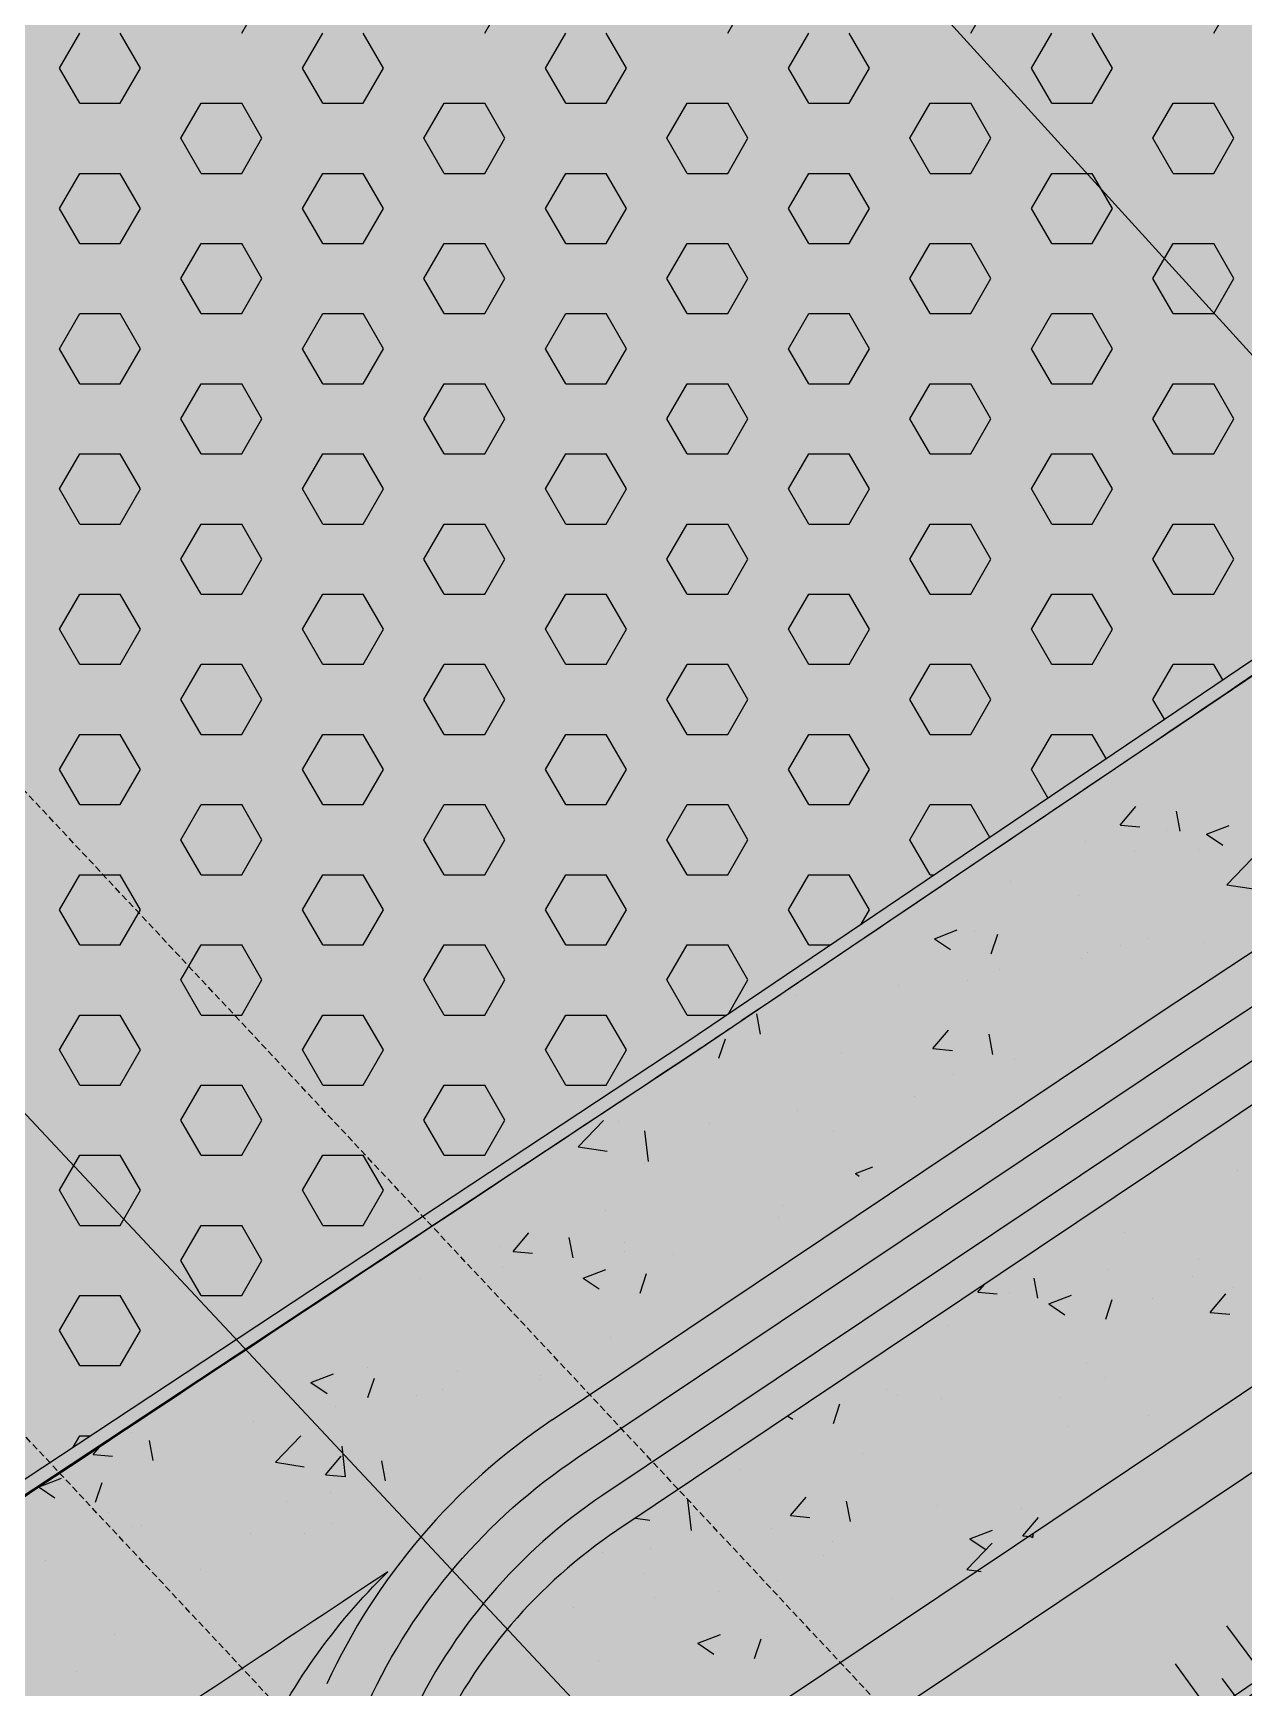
# Model space of a CAD drawing. Header units: millimetres. Extents: x 709 to 3952, y 378 to 2394.
# Drawn here: x 1102.2 to 1195.6, y 581.9 to 709.6 of the extents above; entities that cross this region are included whole.
import ezdxf

# ---------------------------------------------------------------- set-up
doc = ezdxf.new("R2010")
doc.units = ezdxf.units.MM
doc.linetypes.add('DASHED', pattern=[0.75, 0.5, -0.25])
doc.layers.add('BAS', color=252, linetype='Continuous')
doc.layers.add('TR', color=9, linetype='Continuous')

# ---------------------------------------------------------------- blocks, each defined once
blk = doc.blocks.new('*X136')
at = {"color": 0}
for p, q in [((409718.75, 4017757.07), (409720.31, 4017759.77)), ((409737.5, 4017757.07), (409739.06, 4017759.77)), ((409756.25, 4017757.07), (409757.81, 4017759.77)), ((409775, 4017757.07), (409776.56, 4017759.77)), ((409793.75, 4017757.07), (409795.31, 4017759.77)), ((409704.69, 4017754.36), (409706.25, 4017757.07)), ((409710.94, 4017754.36), (409709.38, 4017757.07)), ((409723.44, 4017754.36), (409725, 4017757.07)), ((409729.69, 4017754.36), (409728.13, 4017757.07)), ((409742.19, 4017754.36), (409743.75, 4017757.07)), ((409748.44, 4017754.36), (409746.88, 4017757.07)), ((409760.94, 4017754.36), (409762.5, 4017757.07)), ((409767.19, 4017754.36), (409765.63, 4017757.07)), ((409779.69, 4017754.36), (409781.25, 4017757.07)), ((409785.94, 4017754.36), (409784.38, 4017757.07)), ((409706.25, 4017751.66), (409704.69, 4017754.36)), ((409709.37, 4017751.66), (409710.94, 4017754.36)), ((409725, 4017751.66), (409723.44, 4017754.36)), ((409728.12, 4017751.66), (409729.69, 4017754.36)), ((409743.75, 4017751.66), (409742.19, 4017754.36)), ((409746.87, 4017751.66), (409748.44, 4017754.36)), ((409762.5, 4017751.66), (409760.94, 4017754.36)), ((409765.62, 4017751.66), (409767.19, 4017754.36)), ((409781.25, 4017751.66), (409779.69, 4017754.36)), ((409784.37, 4017751.66), (409785.94, 4017754.36)), ((409706.25, 4017751.66), (409709.38, 4017751.66)), ((409714.06, 4017748.95), (409715.62, 4017751.66)), ((409715.62, 4017751.66), (409718.75, 4017751.66)), ((409720.31, 4017748.95), (409718.75, 4017751.66)), ((409725, 4017751.66), (409728.12, 4017751.66)), ((409732.81, 4017748.95), (409734.37, 4017751.66)), ((409734.38, 4017751.66), (409737.5, 4017751.66)), ((409739.06, 4017748.95), (409737.5, 4017751.66)), ((409743.75, 4017751.66), (409746.88, 4017751.66)), ((409751.56, 4017748.95), (409753.12, 4017751.66)), ((409753.12, 4017751.66), (409756.25, 4017751.66)), ((409757.81, 4017748.95), (409756.25, 4017751.66)), ((409762.5, 4017751.66), (409765.62, 4017751.66)), ((409770.31, 4017748.95), (409771.87, 4017751.66)), ((409771.88, 4017751.66), (409775, 4017751.66)), ((409776.56, 4017748.95), (409775, 4017751.66)), ((409781.25, 4017751.66), (409784.38, 4017751.66)), ((409789.06, 4017748.95), (409790.62, 4017751.66)), ((409790.62, 4017751.66), (409793.75, 4017751.66)), ((409795.31, 4017748.95), (409793.75, 4017751.66)), ((409715.63, 4017746.24), (409714.06, 4017748.95)), ((409718.75, 4017746.24), (409720.31, 4017748.95)), ((409734.38, 4017746.24), (409732.81, 4017748.95)), ((409737.5, 4017746.24), (409739.06, 4017748.95)), ((409753.13, 4017746.24), (409751.56, 4017748.95)), ((409756.25, 4017746.24), (409757.81, 4017748.95)), ((409771.88, 4017746.24), (409770.31, 4017748.95)), ((409775, 4017746.24), (409776.56, 4017748.95)), ((409790.63, 4017746.24), (409789.06, 4017748.95)), ((409793.75, 4017746.24), (409795.31, 4017748.95)), ((409704.69, 4017743.54), (409706.25, 4017746.24)), ((409706.25, 4017746.24), (409709.38, 4017746.24)), ((409710.94, 4017743.54), (409709.38, 4017746.24)), ((409715.62, 4017746.24), (409718.75, 4017746.24)), ((409723.44, 4017743.54), (409725, 4017746.24)), ((409725, 4017746.24), (409728.12, 4017746.24)), ((409729.69, 4017743.54), (409728.13, 4017746.24)), ((409734.38, 4017746.24), (409737.5, 4017746.24)), ((409742.19, 4017743.54), (409743.75, 4017746.24)), ((409743.75, 4017746.24), (409746.88, 4017746.24)), ((409748.44, 4017743.54), (409746.88, 4017746.24)), ((409753.12, 4017746.24), (409756.25, 4017746.24)), ((409760.94, 4017743.54), (409762.5, 4017746.24)), ((409762.5, 4017746.24), (409765.62, 4017746.24)), ((409767.19, 4017743.54), (409765.63, 4017746.24)), ((409771.88, 4017746.24), (409775, 4017746.24)), ((409779.69, 4017743.54), (409781.25, 4017746.24)), ((409781.25, 4017746.24), (409784.38, 4017746.24)), ((409785.94, 4017743.54), (409784.38, 4017746.24)), ((409790.62, 4017746.24), (409793.75, 4017746.24)), ((409706.25, 4017740.83), (409704.69, 4017743.54)), ((409709.37, 4017740.83), (409710.94, 4017743.54)), ((409725, 4017740.83), (409723.44, 4017743.54)), ((409728.12, 4017740.83), (409729.69, 4017743.54)), ((409743.75, 4017740.83), (409742.19, 4017743.54)), ((409746.87, 4017740.83), (409748.44, 4017743.54)), ((409762.5, 4017740.83), (409760.94, 4017743.54)), ((409765.62, 4017740.83), (409767.19, 4017743.54)), ((409781.25, 4017740.83), (409779.69, 4017743.54)), ((409784.37, 4017740.83), (409785.94, 4017743.54)), ((409706.25, 4017740.83), (409709.38, 4017740.83)), ((409714.06, 4017738.12), (409715.62, 4017740.83)), ((409715.62, 4017740.83), (409718.75, 4017740.83)), ((409720.31, 4017738.12), (409718.75, 4017740.83)), ((409725, 4017740.83), (409728.12, 4017740.83)), ((409732.81, 4017738.12), (409734.37, 4017740.83)), ((409734.38, 4017740.83), (409737.5, 4017740.83)), ((409739.06, 4017738.12), (409737.5, 4017740.83)), ((409743.75, 4017740.83), (409746.88, 4017740.83)), ((409751.56, 4017738.12), (409753.12, 4017740.83)), ((409753.12, 4017740.83), (409756.25, 4017740.83)), ((409757.81, 4017738.12), (409756.25, 4017740.83)), ((409762.5, 4017740.83), (409765.62, 4017740.83)), ((409770.31, 4017738.12), (409771.87, 4017740.83)), ((409771.88, 4017740.83), (409775, 4017740.83)), ((409776.56, 4017738.12), (409775, 4017740.83)), ((409781.25, 4017740.83), (409784.38, 4017740.83)), ((409789.06, 4017738.12), (409790.62, 4017740.83)), ((409790.62, 4017740.83), (409793.75, 4017740.83)), ((409795.31, 4017738.12), (409793.75, 4017740.83)), ((409715.63, 4017735.42), (409714.06, 4017738.12)), ((409718.75, 4017735.42), (409720.31, 4017738.12)), ((409734.38, 4017735.42), (409732.81, 4017738.12)), ((409737.5, 4017735.42), (409739.06, 4017738.12)), ((409753.13, 4017735.42), (409751.56, 4017738.12)), ((409756.25, 4017735.42), (409757.81, 4017738.12)), ((409771.88, 4017735.42), (409770.31, 4017738.12)), ((409775, 4017735.42), (409776.56, 4017738.12)), ((409790.63, 4017735.42), (409789.06, 4017738.12)), ((409793.75, 4017735.42), (409795.31, 4017738.12)), ((409704.69, 4017732.71), (409706.25, 4017735.42)), ((409706.25, 4017735.42), (409709.38, 4017735.42)), ((409710.94, 4017732.71), (409709.38, 4017735.42)), ((409715.62, 4017735.42), (409718.75, 4017735.42)), ((409723.44, 4017732.71), (409725, 4017735.42)), ((409725, 4017735.42), (409728.12, 4017735.42)), ((409729.69, 4017732.71), (409728.13, 4017735.42)), ((409734.38, 4017735.42), (409737.5, 4017735.42)), ((409742.19, 4017732.71), (409743.75, 4017735.42)), ((409743.75, 4017735.42), (409746.88, 4017735.42)), ((409748.44, 4017732.71), (409746.88, 4017735.42)), ((409753.12, 4017735.42), (409756.25, 4017735.42)), ((409760.94, 4017732.71), (409762.5, 4017735.42)), ((409762.5, 4017735.42), (409765.62, 4017735.42)), ((409767.19, 4017732.71), (409765.63, 4017735.42)), ((409771.88, 4017735.42), (409775, 4017735.42)), ((409779.69, 4017732.71), (409781.25, 4017735.42)), ((409781.25, 4017735.42), (409784.38, 4017735.42)), ((409785.94, 4017732.71), (409784.38, 4017735.42)), ((409790.62, 4017735.42), (409793.75, 4017735.42)), ((409706.25, 4017730.01), (409704.69, 4017732.71)), ((409709.37, 4017730.01), (409710.94, 4017732.71)), ((409725, 4017730.01), (409723.44, 4017732.71)), ((409728.12, 4017730.01), (409729.69, 4017732.71)), ((409743.75, 4017730.01), (409742.19, 4017732.71)), ((409746.87, 4017730.01), (409748.44, 4017732.71)), ((409762.5, 4017730.01), (409760.94, 4017732.71)), ((409765.62, 4017730.01), (409767.19, 4017732.71)), ((409781.25, 4017730.01), (409779.69, 4017732.71)), ((409784.37, 4017730.01), (409785.94, 4017732.71)), ((409706.25, 4017730.01), (409709.38, 4017730.01)), ((409714.06, 4017727.3), (409715.62, 4017730.01)), ((409715.62, 4017730.01), (409718.75, 4017730.01)), ((409720.31, 4017727.3), (409718.75, 4017730.01)), ((409725, 4017730.01), (409728.12, 4017730.01)), ((409732.81, 4017727.3), (409734.37, 4017730.01)), ((409734.38, 4017730.01), (409737.5, 4017730.01)), ((409739.06, 4017727.3), (409737.5, 4017730.01)), ((409743.75, 4017730.01), (409746.88, 4017730.01)), ((409751.56, 4017727.3), (409753.12, 4017730.01)), ((409753.12, 4017730.01), (409756.25, 4017730.01)), ((409757.81, 4017727.3), (409756.25, 4017730.01)), ((409762.5, 4017730.01), (409765.62, 4017730.01)), ((409770.31, 4017727.3), (409771.87, 4017730.01)), ((409771.88, 4017730.01), (409775, 4017730.01)), ((409776.56, 4017727.3), (409775, 4017730.01)), ((409781.25, 4017730.01), (409784.38, 4017730.01)), ((409789.06, 4017727.3), (409790.62, 4017730.01)), ((409790.62, 4017730.01), (409793.75, 4017730.01)), ((409795.31, 4017727.3), (409793.75, 4017730.01)), ((409715.63, 4017724.59), (409714.06, 4017727.3)), ((409718.75, 4017724.59), (409720.31, 4017727.3)), ((409734.38, 4017724.59), (409732.81, 4017727.3)), ((409737.5, 4017724.59), (409739.06, 4017727.3)), ((409753.13, 4017724.59), (409751.56, 4017727.3)), ((409756.25, 4017724.59), (409757.81, 4017727.3)), ((409771.88, 4017724.59), (409770.31, 4017727.3)), ((409775, 4017724.59), (409776.56, 4017727.3)), ((409790.63, 4017724.59), (409789.06, 4017727.3)), ((409793.75, 4017724.59), (409795.31, 4017727.3)), ((409704.69, 4017721.89), (409706.25, 4017724.59)), ((409706.25, 4017724.59), (409709.38, 4017724.59)), ((409710.94, 4017721.89), (409709.38, 4017724.59)), ((409715.62, 4017724.59), (409718.75, 4017724.59)), ((409723.44, 4017721.89), (409725, 4017724.59)), ((409725, 4017724.59), (409728.12, 4017724.59)), ((409729.69, 4017721.89), (409728.13, 4017724.59)), ((409734.38, 4017724.59), (409737.5, 4017724.59)), ((409742.19, 4017721.89), (409743.75, 4017724.59)), ((409743.75, 4017724.59), (409746.88, 4017724.59)), ((409748.44, 4017721.89), (409746.88, 4017724.59)), ((409753.12, 4017724.59), (409756.25, 4017724.59)), ((409760.94, 4017721.89), (409762.5, 4017724.59)), ((409762.5, 4017724.59), (409765.62, 4017724.59)), ((409767.19, 4017721.89), (409765.63, 4017724.59)), ((409771.88, 4017724.59), (409775, 4017724.59)), ((409779.69, 4017721.89), (409781.25, 4017724.59)), ((409781.25, 4017724.59), (409784.38, 4017724.59)), ((409785.94, 4017721.89), (409784.38, 4017724.59)), ((409790.62, 4017724.59), (409793.75, 4017724.59)), ((409706.25, 4017719.18), (409704.69, 4017721.89)), ((409709.37, 4017719.18), (409710.94, 4017721.89)), ((409725, 4017719.18), (409723.44, 4017721.89)), ((409728.12, 4017719.18), (409729.69, 4017721.89)), ((409743.75, 4017719.18), (409742.19, 4017721.89)), ((409746.87, 4017719.18), (409748.44, 4017721.89)), ((409762.5, 4017719.18), (409760.94, 4017721.89)), ((409765.62, 4017719.18), (409767.19, 4017721.89)), ((409781.25, 4017719.18), (409779.69, 4017721.89)), ((409784.37, 4017719.18), (409785.94, 4017721.89)), ((409706.25, 4017719.18), (409709.38, 4017719.18)), ((409714.06, 4017716.47), (409715.62, 4017719.18)), ((409715.62, 4017719.18), (409718.75, 4017719.18)), ((409720.31, 4017716.47), (409718.75, 4017719.18)), ((409725, 4017719.18), (409728.12, 4017719.18)), ((409732.81, 4017716.47), (409734.37, 4017719.18)), ((409734.38, 4017719.18), (409737.5, 4017719.18)), ((409739.06, 4017716.47), (409737.5, 4017719.18)), ((409743.75, 4017719.18), (409746.88, 4017719.18)), ((409751.56, 4017716.47), (409753.12, 4017719.18)), ((409753.12, 4017719.18), (409756.25, 4017719.18)), ((409757.81, 4017716.47), (409756.25, 4017719.18)), ((409762.5, 4017719.18), (409765.62, 4017719.18)), ((409770.31, 4017716.47), (409771.87, 4017719.18)), ((409771.88, 4017719.18), (409775, 4017719.18)), ((409776.56, 4017716.47), (409775, 4017719.18)), ((409781.25, 4017719.18), (409784.38, 4017719.18)), ((409789.06, 4017716.47), (409790.62, 4017719.18)), ((409790.62, 4017719.18), (409793.75, 4017719.18)), ((409795.31, 4017716.47), (409793.75, 4017719.18)), ((409715.63, 4017713.77), (409714.06, 4017716.47)), ((409718.75, 4017713.77), (409720.31, 4017716.47)), ((409734.38, 4017713.77), (409732.81, 4017716.47)), ((409737.5, 4017713.77), (409739.06, 4017716.47)), ((409753.13, 4017713.77), (409751.56, 4017716.47)), ((409756.25, 4017713.77), (409757.81, 4017716.47)), ((409771.88, 4017713.77), (409770.31, 4017716.47)), ((409775, 4017713.77), (409776.56, 4017716.47)), ((409790.63, 4017713.77), (409789.06, 4017716.47)), ((409793.75, 4017713.77), (409795.31, 4017716.47)), ((409704.69, 4017711.06), (409706.25, 4017713.77)), ((409706.25, 4017713.77), (409709.38, 4017713.77)), ((409710.94, 4017711.06), (409709.38, 4017713.77)), ((409715.62, 4017713.77), (409718.75, 4017713.77)), ((409723.44, 4017711.06), (409725, 4017713.77)), ((409725, 4017713.77), (409728.12, 4017713.77)), ((409729.69, 4017711.06), (409728.13, 4017713.77)), ((409734.38, 4017713.77), (409737.5, 4017713.77)), ((409742.19, 4017711.06), (409743.75, 4017713.77)), ((409743.75, 4017713.77), (409746.88, 4017713.77)), ((409748.44, 4017711.06), (409746.88, 4017713.77)), ((409753.12, 4017713.77), (409756.25, 4017713.77)), ((409760.94, 4017711.06), (409762.5, 4017713.77)), ((409762.5, 4017713.77), (409765.62, 4017713.77)), ((409767.19, 4017711.06), (409765.63, 4017713.77)), ((409771.88, 4017713.77), (409775, 4017713.77)), ((409779.69, 4017711.06), (409781.25, 4017713.77)), ((409781.25, 4017713.77), (409784.38, 4017713.77)), ((409785.94, 4017711.06), (409784.38, 4017713.77)), ((409790.62, 4017713.77), (409793.75, 4017713.77)), ((409706.25, 4017708.35), (409704.69, 4017711.06)), ((409709.37, 4017708.35), (409710.94, 4017711.06)), ((409725, 4017708.35), (409723.44, 4017711.06)), ((409728.12, 4017708.35), (409729.69, 4017711.06)), ((409743.75, 4017708.35), (409742.19, 4017711.06)), ((409746.87, 4017708.35), (409748.44, 4017711.06)), ((409762.5, 4017708.35), (409760.94, 4017711.06)), ((409765.62, 4017708.35), (409767.19, 4017711.06)), ((409781.25, 4017708.35), (409779.69, 4017711.06)), ((409784.37, 4017708.35), (409785.94, 4017711.06)), ((409706.25, 4017708.36), (409709.38, 4017708.36)), ((409714.06, 4017705.65), (409715.62, 4017708.35)), ((409715.62, 4017708.36), (409718.75, 4017708.36)), ((409720.31, 4017705.65), (409718.75, 4017708.35)), ((409725, 4017708.36), (409728.12, 4017708.36)), ((409732.81, 4017705.65), (409734.37, 4017708.35)), ((409734.38, 4017708.36), (409737.5, 4017708.36)), ((409739.06, 4017705.65), (409737.5, 4017708.35)), ((409743.75, 4017708.36), (409746.88, 4017708.36)), ((409751.56, 4017705.65), (409753.12, 4017708.35)), ((409753.12, 4017708.36), (409756.25, 4017708.36)), ((409757.81, 4017705.65), (409756.25, 4017708.35)), ((409762.5, 4017708.36), (409765.62, 4017708.36)), ((409770.31, 4017705.65), (409771.87, 4017708.35)), ((409771.88, 4017708.36), (409775, 4017708.36)), ((409776.56, 4017705.65), (409775, 4017708.35)), ((409781.25, 4017708.36), (409784.38, 4017708.36)), ((409789.06, 4017705.65), (409790.62, 4017708.35)), ((409790.62, 4017708.36), (409793.75, 4017708.36)), ((409794.44, 4017707.15), (409793.75, 4017708.35)), ((409715.63, 4017702.94), (409714.06, 4017705.65)), ((409718.75, 4017702.94), (409720.31, 4017705.65)), ((409734.38, 4017702.94), (409732.81, 4017705.65)), ((409737.5, 4017702.94), (409739.06, 4017705.65)), ((409753.13, 4017702.94), (409751.56, 4017705.65)), ((409756.25, 4017702.94), (409757.81, 4017705.65)), ((409771.88, 4017702.94), (409770.31, 4017705.65)), ((409775, 4017702.94), (409776.56, 4017705.65)), ((409789.95, 4017704.11), (409789.06, 4017705.65)), ((409704.69, 4017700.24), (409706.25, 4017702.94)), ((409706.25, 4017702.94), (409709.38, 4017702.94)), ((409710.94, 4017700.24), (409709.38, 4017702.94)), ((409715.62, 4017702.94), (409718.75, 4017702.94)), ((409723.44, 4017700.24), (409725, 4017702.94)), ((409725, 4017702.94), (409728.12, 4017702.94)), ((409729.69, 4017700.24), (409728.13, 4017702.94)), ((409734.38, 4017702.94), (409737.5, 4017702.94)), ((409742.19, 4017700.24), (409743.75, 4017702.94)), ((409743.75, 4017702.94), (409746.88, 4017702.94)), ((409748.44, 4017700.24), (409746.88, 4017702.94)), ((409753.12, 4017702.94), (409756.25, 4017702.94)), ((409760.94, 4017700.24), (409762.5, 4017702.94)), ((409762.5, 4017702.94), (409765.62, 4017702.94)), ((409767.19, 4017700.24), (409765.63, 4017702.94)), ((409771.88, 4017702.94), (409775, 4017702.94)), ((409779.69, 4017700.24), (409781.25, 4017702.94)), ((409781.25, 4017702.94), (409784.38, 4017702.94)), ((409785.45, 4017701.08), (409784.38, 4017702.94)), ((409706.25, 4017697.53), (409704.69, 4017700.24)), ((409709.37, 4017697.53), (409710.94, 4017700.24)), ((409725, 4017697.53), (409723.44, 4017700.24)), ((409728.12, 4017697.53), (409729.69, 4017700.24)), ((409743.75, 4017697.53), (409742.19, 4017700.24)), ((409746.87, 4017697.53), (409748.44, 4017700.24)), ((409762.5, 4017697.53), (409760.94, 4017700.24)), ((409765.62, 4017697.53), (409767.19, 4017700.24)), ((409780.96, 4017698.04), (409779.69, 4017700.24)), ((409706.25, 4017697.53), (409709.38, 4017697.53)), ((409714.06, 4017694.82), (409715.62, 4017697.53)), ((409715.62, 4017697.53), (409718.75, 4017697.53)), ((409720.31, 4017694.82), (409718.75, 4017697.53)), ((409725, 4017697.53), (409728.12, 4017697.53)), ((409732.81, 4017694.82), (409734.37, 4017697.53)), ((409734.38, 4017697.53), (409737.5, 4017697.53)), ((409739.06, 4017694.82), (409737.5, 4017697.53)), ((409743.75, 4017697.53), (409746.88, 4017697.53)), ((409751.56, 4017694.82), (409753.12, 4017697.53)), ((409753.12, 4017697.53), (409756.25, 4017697.53)), ((409757.81, 4017694.82), (409756.25, 4017697.53)), ((409762.5, 4017697.53), (409765.62, 4017697.53)), ((409770.31, 4017694.82), (409771.87, 4017697.53)), ((409771.88, 4017697.53), (409775, 4017697.53)), ((409776.46, 4017695), (409775, 4017697.53)), ((409715.63, 4017692.12), (409714.06, 4017694.82)), ((409718.75, 4017692.12), (409720.31, 4017694.82)), ((409734.38, 4017692.12), (409732.81, 4017694.82)), ((409737.5, 4017692.12), (409739.06, 4017694.82)), ((409753.13, 4017692.12), (409751.56, 4017694.82)), ((409756.25, 4017692.12), (409757.81, 4017694.82)), ((409771.88, 4017692.12), (409770.31, 4017694.82)), ((409704.69, 4017689.41), (409706.25, 4017692.12)), ((409706.25, 4017692.12), (409709.38, 4017692.12)), ((409710.94, 4017689.41), (409709.38, 4017692.12)), ((409715.62, 4017692.12), (409718.75, 4017692.12)), ((409723.44, 4017689.41), (409725, 4017692.12)), ((409725, 4017692.12), (409728.12, 4017692.12)), ((409729.69, 4017689.41), (409728.13, 4017692.12)), ((409734.38, 4017692.12), (409737.5, 4017692.12)), ((409742.19, 4017689.41), (409743.75, 4017692.12)), ((409743.75, 4017692.12), (409746.88, 4017692.12)), ((409748.44, 4017689.41), (409746.88, 4017692.12)), ((409753.12, 4017692.12), (409756.25, 4017692.12)), ((409760.94, 4017689.41), (409762.5, 4017692.12)), ((409762.5, 4017692.12), (409765.62, 4017692.12)), ((409767.19, 4017689.41), (409765.63, 4017692.12)), ((409771.88, 4017692.12), (409772.19, 4017692.12)), ((409706.25, 4017686.7), (409704.69, 4017689.41)), ((409709.37, 4017686.7), (409710.94, 4017689.41)), ((409725, 4017686.7), (409723.44, 4017689.41)), ((409728.12, 4017686.7), (409729.69, 4017689.41)), ((409743.75, 4017686.7), (409742.19, 4017689.41)), ((409746.87, 4017686.7), (409748.44, 4017689.41)), ((409762.5, 4017686.7), (409760.94, 4017689.41)), ((409766.55, 4017688.3), (409767.19, 4017689.41)), ((409706.25, 4017686.7), (409709.38, 4017686.7)), ((409714.06, 4017684), (409715.62, 4017686.7)), ((409715.62, 4017686.7), (409718.75, 4017686.7)), ((409720.31, 4017684), (409718.75, 4017686.7)), ((409725, 4017686.7), (409728.12, 4017686.7)), ((409732.81, 4017684), (409734.37, 4017686.7)), ((409734.38, 4017686.7), (409737.5, 4017686.7)), ((409739.06, 4017684), (409737.5, 4017686.7)), ((409743.75, 4017686.7), (409746.88, 4017686.7)), ((409751.56, 4017684), (409753.12, 4017686.7)), ((409753.12, 4017686.7), (409756.25, 4017686.7)), ((409757.81, 4017684), (409756.25, 4017686.7)), ((409762.5, 4017686.7), (409764.18, 4017686.7)), ((409715.63, 4017681.29), (409714.06, 4017684)), ((409718.75, 4017681.29), (409720.31, 4017684)), ((409734.38, 4017681.29), (409732.81, 4017684)), ((409737.5, 4017681.29), (409739.06, 4017684)), ((409753.13, 4017681.29), (409751.56, 4017684)), ((409756.3, 4017681.38), (409757.81, 4017684)), ((409704.69, 4017678.59), (409706.25, 4017681.29)), ((409706.25, 4017681.29), (409709.38, 4017681.29)), ((409710.94, 4017678.59), (409709.38, 4017681.29)), ((409715.62, 4017681.29), (409718.75, 4017681.29)), ((409723.44, 4017678.59), (409725, 4017681.29)), ((409725, 4017681.29), (409728.12, 4017681.29)), ((409729.69, 4017678.59), (409728.13, 4017681.29)), ((409734.38, 4017681.29), (409737.5, 4017681.29)), ((409742.19, 4017678.59), (409743.75, 4017681.29)), ((409743.75, 4017681.29), (409746.88, 4017681.29)), ((409748.44, 4017678.59), (409746.88, 4017681.29)), ((409753.12, 4017681.29), (409756.17, 4017681.29)), ((409706.25, 4017675.88), (409704.69, 4017678.59)), ((409709.37, 4017675.88), (409710.94, 4017678.59)), ((409725, 4017675.88), (409723.44, 4017678.59)), ((409728.12, 4017675.88), (409729.69, 4017678.59)), ((409743.75, 4017675.88), (409742.19, 4017678.59)), ((409746.87, 4017675.88), (409748.44, 4017678.59)), ((409706.25, 4017675.88), (409709.38, 4017675.88)), ((409714.06, 4017673.17), (409715.62, 4017675.88)), ((409715.62, 4017675.88), (409718.75, 4017675.88)), ((409720.31, 4017673.17), (409718.75, 4017675.88)), ((409725, 4017675.88), (409728.12, 4017675.88)), ((409732.81, 4017673.17), (409734.37, 4017675.88)), ((409734.38, 4017675.88), (409737.5, 4017675.88)), ((409739.06, 4017673.17), (409737.5, 4017675.88)), ((409743.75, 4017675.88), (409746.88, 4017675.88)), ((409715.63, 4017670.47), (409714.06, 4017673.17)), ((409718.75, 4017670.47), (409720.31, 4017673.17)), ((409734.38, 4017670.47), (409732.81, 4017673.17)), ((409737.5, 4017670.47), (409739.06, 4017673.17)), ((409704.69, 4017667.76), (409706.25, 4017670.47)), ((409706.25, 4017670.47), (409709.38, 4017670.47)), ((409710.94, 4017667.76), (409709.38, 4017670.47)), ((409715.62, 4017670.47), (409718.75, 4017670.47)), ((409723.44, 4017667.76), (409725, 4017670.47)), ((409725, 4017670.47), (409728.12, 4017670.47)), ((409729.69, 4017667.76), (409728.13, 4017670.47)), ((409734.38, 4017670.47), (409737.5, 4017670.47)), ((409706.25, 4017665.05), (409704.69, 4017667.76)), ((409709.37, 4017665.05), (409710.94, 4017667.76)), ((409725, 4017665.05), (409723.44, 4017667.76)), ((409728.12, 4017665.05), (409729.69, 4017667.76)), ((409706.25, 4017665.05), (409709.38, 4017665.05)), ((409714.06, 4017662.35), (409715.62, 4017665.05)), ((409715.62, 4017665.05), (409718.75, 4017665.05)), ((409720.31, 4017662.35), (409718.75, 4017665.05)), ((409725, 4017665.05), (409728.12, 4017665.05)), ((409715.63, 4017659.64), (409714.06, 4017662.35)), ((409718.75, 4017659.64), (409720.31, 4017662.35)), ((409704.69, 4017656.93), (409706.25, 4017659.64)), ((409706.25, 4017659.64), (409709.38, 4017659.64)), ((409710.94, 4017656.93), (409709.38, 4017659.64)), ((409715.62, 4017659.64), (409718.75, 4017659.64)), ((409706.25, 4017654.23), (409704.69, 4017656.93)), ((409709.37, 4017654.23), (409710.94, 4017656.93)), ((409706.25, 4017654.23), (409709.38, 4017654.23)), ((409705.75, 4017647.94), (409706.25, 4017648.82)), ((409706.25, 4017648.82), (409707.07, 4017648.82))]:
    blk.add_line(p, q, dxfattribs=at)
blk = doc.blocks.new('*X132')
at = {"color": 0}
for p, q in [((409786.54, 4017695.93), (409787.75, 4017697.37)), ((409791.17, 4017695.47), (409790.88, 4017697.03)), ((409786.55, 4017695.93), (409788.04, 4017695.8)), ((409790.09, 4017695.52), (409790.09, 4017695.52)), ((409793.19, 4017695.25), (409794.94, 4017695.92)), ((409793.19, 4017695.25), (409794.44, 4017694.41)), ((409783.83, 4017694.7), (409783.83, 4017694.7)), ((409787.67, 4017693.92), (409787.67, 4017693.92)), ((409792.61, 4017694.07), (409792.61, 4017694.07)), ((409794.76, 4017691.34), (409796.71, 4017693.37)), ((409778.03, 4017691.57), (409778.03, 4017691.57)), ((409783.33, 4017690.54), (409783.33, 4017690.54)), ((409794.76, 4017691.34), (409796.99, 4017690.99)), ((409772.19, 4017687.18), (409773.94, 4017687.86)), ((409775.26, 4017687.75), (409775.26, 4017687.75)), ((409776.57, 4017686.02), (409777.08, 4017687.53)), ((409772.19, 4017687.18), (409773.43, 4017686.34)), ((409786.58, 4017686.62), (409786.58, 4017686.62)), ((409788.6, 4017687.19), (409788.6, 4017687.19)), ((409792.98, 4017686.91), (409792.98, 4017686.91)), ((409783.51, 4017685.66), (409783.51, 4017685.66)), ((409784.02, 4017686.08), (409784.02, 4017686.08)), ((409774.74, 4017683.99), (409774.74, 4017683.99)), ((409777.25, 4017684.84), (409777.25, 4017684.84)), ((409761.11, 4017683.26), (409761.11, 4017683.26)), ((409761.46, 4017682.76), (409761.46, 4017682.76)), ((409769.44, 4017683.58), (409769.44, 4017683.58)), ((409758.77, 4017679.8), (409758.49, 4017681.37)), ((409772.08, 4017678.7), (409773.29, 4017680.13)), ((409755.57, 4017677.95), (409756.07, 4017679.46)), ((409772.08, 4017678.7), (409773.58, 4017678.56)), ((409776.71, 4017678.23), (409776.42, 4017679.8)), ((409765.01, 4017678.4), (409765.01, 4017678.4)), ((409778.36, 4017677.84), (409778.36, 4017677.84)), ((409773.64, 4017676.7), (409773.64, 4017676.7)), ((409770.67, 4017674.98), (409770.67, 4017674.98)), ((409761.6, 4017673.91), (409761.6, 4017673.91)), ((409744.72, 4017671.12), (409746.66, 4017673.15)), ((409747.82, 4017673.06), (409747.82, 4017673.06)), ((409750.13, 4017669.99), (409749.85, 4017672.36)), ((409754.88, 4017672.9), (409754.88, 4017672.9)), ((409764.41, 4017672.33), (409764.41, 4017672.33)), ((409744.72, 4017671.12), (409746.94, 4017670.78)), ((409745.42, 4017671.65), (409745.42, 4017671.65)), ((409749.83, 4017669.82), (409749.83, 4017669.82)), ((409766.1, 4017669.06), (409767.45, 4017669.57)), ((409766.1, 4017669.05), (409766.39, 4017668.86)), ((409746.8, 4017666.19), (409746.8, 4017666.19)), ((409760.5, 4017666.62), (409760.5, 4017666.62)), ((409760.14, 4017665.63), (409760.14, 4017665.63)), ((409738.72, 4017663.39), (409738.72, 4017663.39)), ((409739.69, 4017663.03), (409740.89, 4017664.47)), ((409744.31, 4017662.56), (409744.02, 4017664.13)), ((409748.31, 4017663.72), (409748.31, 4017663.72)), ((409734.89, 4017663.14), (409734.89, 4017663.14)), ((409739.69, 4017663.03), (409741.18, 4017662.9)), ((409748.31, 4017663.04), (409748.31, 4017663.04)), ((409752.07, 4017662.83), (409752.07, 4017662.83)), ((409732.58, 4017660.97), (409732.58, 4017660.97)), ((409738.84, 4017661.79), (409738.84, 4017661.79)), ((409745.1, 4017660.99), (409746.85, 4017661.66)), ((409745.1, 4017660.99), (409746.34, 4017660.15)), ((409749.48, 4017659.83), (409749.99, 4017661.34)), ((409747.22, 4017656.42), (409747.22, 4017656.42)), ((409721.75, 4017653.06), (409721.75, 4017653.06)), ((409724.09, 4017652.93), (409725.84, 4017653.6)), ((409728.48, 4017654.05), (409728.48, 4017654.05)), ((409728.48, 4017651.76), (409728.99, 4017653.27)), ((409735.38, 4017653.79), (409735.38, 4017653.79)), ((409741.73, 4017653.18), (409741.73, 4017653.18)), ((409741.82, 4017653.48), (409741.82, 4017653.48)), ((409724.09, 4017652.93), (409725.34, 4017652.09)), ((409732.26, 4017651.93), (409732.26, 4017651.93)), ((409734.22, 4017652.4), (409734.22, 4017652.4)), ((409726, 4017651.11), (409726, 4017651.11)), ((409719.64, 4017649.9), (409719.64, 4017649.9)), ((409707.29, 4017647.36), (409707.77, 4017647.93)), ((409710.22, 4017649.03), (409710.22, 4017649.03)), ((409711.92, 4017646.9), (409711.63, 4017648.46)), ((409721.35, 4017646.77), (409723.3, 4017648.8)), ((409726.76, 4017645.64), (409726.49, 4017648.01)), ((409707.29, 4017647.36), (409708.79, 4017647.23)), ((409721.35, 4017646.77), (409723.57, 4017646.43)), ((409725.22, 4017645.79), (409726.43, 4017647.23)), ((409729.85, 4017645.33), (409729.56, 4017646.89)), ((409703.25, 4017644.93), (409704.84, 4017645.54)), ((409725.23, 4017645.79), (409726.72, 4017645.66)), ((409703.12, 4017644.84), (409704.33, 4017644.03)), ((409707.47, 4017643.7), (409707.98, 4017645.21)), ((409725.63, 4017644.41), (409725.63, 4017644.41)), ((409708.46, 4017642.86), (409708.46, 4017642.86)), ((409722.24, 4017643.71), (409722.24, 4017643.71)), ((409710.26, 4017641.83), (409710.26, 4017641.83)), ((409711.05, 4017641.91), (409711.05, 4017641.91)), ((409725.69, 4017642.07), (409725.69, 4017642.07)), ((409719.43, 4017641.25), (409719.43, 4017641.25)), ((409723.61, 4017641.27), (409723.61, 4017641.27)), ((409703.64, 4017639.17), (409703.64, 4017639.17)), ((409715.53, 4017638.48), (409715.53, 4017638.48)), ((409708.95, 4017633.51), (409708.95, 4017633.51)), ((409706.02, 4017630.66), (409706.02, 4017630.66))]:
    blk.add_line(p, q, dxfattribs=at)
blk = doc.blocks.new('*X135')
at = {"color": 0}
for p, q in [((409795.61, 4017669.27), (409795.61, 4017669.27)), ((409786.83, 4017664.5), (409786.83, 4017664.5)), ((409792.54, 4017662.42), (409792.54, 4017662.42)), ((409778.76, 4017661.7), (409778.76, 4017661.7)), ((409780.17, 4017659.43), (409779.89, 4017660.99)), ((409785.66, 4017661.65), (409785.66, 4017661.65)), ((409792.1, 4017661.14), (409792.1, 4017661.14)), ((409775.55, 4017659.89), (409776.05, 4017660.48)), ((409775.55, 4017659.89), (409777.05, 4017659.76)), ((409777.96, 4017659.91), (409777.96, 4017659.91)), ((409781.03, 4017658.99), (409782.78, 4017659.66)), ((409793.48, 4017658.32), (409794.69, 4017659.76)), ((409795.29, 4017660.23), (409795.29, 4017660.23)), ((409781.03, 4017658.99), (409782.27, 4017658.15)), ((409785.41, 4017657.82), (409785.92, 4017659.33)), ((409789.04, 4017659.41), (409789.04, 4017659.41)), ((409793.48, 4017658.32), (409794.98, 4017658.19)), ((409773.25, 4017657.33), (409773.25, 4017657.33)), ((409783.95, 4017654.42), (409783.95, 4017654.42)), ((409785.36, 4017653.33), (409785.36, 4017653.33)), ((409768.51, 4017652.35), (409768.51, 4017652.35)), ((409769.37, 4017651.92), (409769.37, 4017651.92)), ((409781.86, 4017651.79), (409781.86, 4017651.79)), ((409764.41, 4017649.76), (409764.91, 4017651.27)), ((409772.73, 4017651.73), (409772.73, 4017651.73)), ((409795.21, 4017651.23), (409795.21, 4017651.23)), ((409760.89, 4017650.34), (409761.26, 4017650.09)), ((409782.46, 4017649.55), (409782.46, 4017649.55)), ((409788.72, 4017650.37), (409788.72, 4017650.37)), ((409766.67, 4017647.47), (409766.67, 4017647.47)), ((409757.2, 4017646.22), (409757.2, 4017646.22)), ((409785.06, 4017645.01), (409785.06, 4017645.01)), ((409753.44, 4017641.5), (409753.17, 4017643.87)), ((409761.09, 4017642.66), (409762.29, 4017644.09)), ((409765.71, 4017642.19), (409765.42, 4017643.76)), ((409772.43, 4017643.41), (409772.43, 4017643.41)), ((409778.91, 4017643.17), (409778.91, 4017643.17)), ((409749.13, 4017642.46), (409750.25, 4017642.29)), ((409759.59, 4017641.65), (409759.59, 4017641.65)), ((409761.09, 4017642.65), (409762.58, 4017642.52)), ((409779.02, 4017641.09), (409780.22, 4017642.52)), ((409764.33, 4017640.67), (409764.33, 4017640.67)), ((409774.71, 4017638.49), (409776.66, 4017640.52)), ((409774.94, 4017640.86), (409776.69, 4017641.53)), ((409774.94, 4017640.86), (409776.19, 4017640.02)), ((409779.02, 4017641.09), (409779.85, 4017641.01)), ((409779.75, 4017640.95), (409779.84, 4017641.21)), ((409746.61, 4017639.77), (409746.61, 4017639.77)), ((409750.3, 4017640.14), (409750.3, 4017640.14)), ((409763.65, 4017639.58), (409763.65, 4017639.58)), ((409775.88, 4017639.69), (409775.88, 4017639.69)), ((409749.75, 4017638.17), (409749.75, 4017638.17)), ((409774.71, 4017638.49), (409775.8, 4017638.33)), ((409755.57, 4017636.78), (409755.57, 4017636.78)), ((409760.09, 4017637.61), (409760.09, 4017637.61)), ((409744.37, 4017635.54), (409744.37, 4017635.54)), ((409750.63, 4017636.36), (409750.63, 4017636.36)), ((409768.92, 4017636.22), (409768.92, 4017636.22)), ((409753.94, 4017632.8), (409755.69, 4017633.47)), ((409753.94, 4017632.8), (409755.18, 4017631.96)), ((409758.32, 4017631.63), (409758.83, 4017633.14)), ((409759.29, 4017633.33), (409759.29, 4017633.33)), ((409746.3, 4017631.45), (409746.3, 4017631.45))]:
    blk.add_line(p, q, dxfattribs=at)
blk = doc.blocks.new('TRL')
at = {"layer": 'TR'}
for p, q in [((2.69, 5.43), (2.69, 0.05)), ((0, 1.18), (0, 2.36)), ((0, 0), (0, 1.18))]:
    blk.add_line(p, q, dxfattribs=at)

msp = doc.modelspace()

# ---------------------------------------------------------------- hatches: boundary and pattern name
at = {"layer": 'BAS', "true_color": 0xc7c8ca, "transparency": 33554513}
h = msp.add_hatch(color=9, dxfattribs=at)
h.dxf.hatch_style = 1
h.paths.add_polyline_path([(735.07, 2394.13), (735.07, 400.97), (3218.5, 400.97), (3218.5, 2394.13)])
h.paths.add_polyline_path([(1826.32, 1353.24), (2408.56, 1353.24), (2408.56, 918.34), (1826.32, 918.34)], flags=16)

# ---------------------------------------------------------------- linework, layer by layer
at = {"layer": 'BAS'}
for p, q in [((960.93, 943.83, 15.42), (1284.75, 587.31, 1.15)), ((1235.81, 482.72), (898.45, 843.32)), ((1299.89, 707.18, -15), (1189.12, 634.02, -15)), ((1303.62, 701.26, -15), (1193.01, 628.2, -15)), ((1153.07, 630.89, -15), (1197.78, 661.1, -15)), ((1189.12, 634.02, -15), (1142.22, 602.6, -15)), ((1056.55, 567.15, -15), (1153.07, 630.89, -15)), ((1193.01, 628.2, -15), (1146.11, 596.79, -15)), ((1194.52, 625.76, -15), (1147.21, 594.08, -15)), ((1204.68, 610.82, -15), (1129.23, 560.29, -15)), ((1207.72, 606.24, -15), (1129.69, 553.98, -15))]:
    msp.add_line(p, q, dxfattribs=at)
at = {"layer": 'BAS', "linetype": 'DASHED'}
for p, q in [((1250.28, 492.14), (904.74, 861.48)), ((1225.45, 468.91), (885.78, 831.98))]:
    msp.add_line(p, q, dxfattribs=at)
at = {"layer": 'BAS', "elevation": -15}
msp.add_lwpolyline([(1017.07, 543.87), (1056.01, 568), (1152.52, 631.73), (1197.22, 661.93), (1261.48, 704.87), (1291.4, 723.84), (1308.28, 732.19), (1334.67, 740.91), (1361.01, 747.76), (1361.01, 940.71), (1231.5, 951.57), (970.97, 951.57), (934.22, 951.57), (941.61, 853.02), (946.18, 802.85), (951.07, 768.45), (956.45, 739.03), (961.38, 716.2), (967.61, 691.01), (975.15, 664.3), (985.23, 633.04), (995.77, 603.44), (1004.8, 578.19)], close=True, dxfattribs=at)
for points in [[(938.82, 876.61, 0.036487), (962.93, 876.06, 0.019109), (985.73, 882.45, -0.003977), (1002.09, 889.28, -0.069752), (1011.77, 889.95, -0.041056), (1041.63, 888.84, 0.001368), (1107.86, 841.69, 0.003538), (1163.35, 802.3, 0.012946), (1200.73, 774.67), (1284.48, 718.86), (1345.48, 678.48, -0.430768), (1343.31, 673.29, 0.018634), (1321.3, 664.28, 0.050643), (1295.9, 650.65, 0.00287), (1270.68, 632.12, 0.011622), (1200.43, 583.05, 0.039892), (1166.87, 559.41, -0.003908), (1134.61, 537.23, -0.008901), (1096.9, 511.44, -0.024834), (1063.43, 490.36, -0.050575), (1041.23, 480.7, -0.040741), (1020.65, 475.73, -0.0125), (984.12, 468.9, -0.000618), (979.51, 468.52, -0.031239)], [(1120.86, 565.31), (1128.01, 580.78, -0.137798), (1144.17, 599.7), (1191.07, 631.11), (1301.82, 704.26, -0.058701), (1340.2, 719.48), (1381.88, 730.38), (1513.66, 765.69, -0.141716), (1635.67, 769.73, -0.060966), (1709.21, 741.12), (1811.48, 686.21), (1999.51, 583.99)], [(1362.01, 746.99, -0.001116), (1356.93, 745.69, 0.003756), (1334.92, 739.95, 0.028251), (1308.59, 731.24, 0.04196), (1291.84, 722.95, 0.005403), (1277.71, 714.19, 0.004803), (1262.01, 704.03, 0.000276), (1232.31, 684.35, 0.001234), (1225.68, 679.93, 0.001608), (1197.78, 661.1, -0.001099), (1156.96, 633.5, -0.001621), (1153.07, 630.89, -0.000079), (1073.16, 577.87, -0.006483), (1056.55, 567.15, -0.002578), (1016.54, 542.37)], [(1163.24, 558.93, 0.023133), (1201.14, 585.13, 0.000351), (1213.1, 593.82, -0.016242), (1224.81, 602.62, -0.077202), (1239.04, 612.11, 0.0238), (1251.87, 620.47, -0.004884), (1264.89, 629.72, 0.046042), (1277.96, 639.06, -0.092854), (1294.74, 651.01, -0.022349), (1307.49, 660.67, 0.117484), (1316.91, 668.21, -0.085726), (1325.58, 671.22, -0.11217), (1333.75, 672.46, 0.393953), (1340.85, 674.24, 0.430982), (1340.14, 679.94, 0.000362), (1330.38, 686.39, 0.013555), (1317.8, 693.14, -0.089433), (1304.56, 702.24, -0.030234), (1295.6, 708.04, -10.98085)], [(991.31, 555.02), (998.68, 534.41, 0.467998), (1062.83, 510.85), (1091.5, 529.69, 0.137797), (1105.2, 545.73), (1119.52, 576.71, -0.091147), (1129.53, 590.89, 0.001874), (1084.62, 560.87), (1054.03, 540.28, -0.414897), (991.31, 555.02)]]:
    msp.add_lwpolyline(points, format="xyb", dxfattribs=at)
at = {"layer": 'BAS', "elevation": -15, "flags": 128}
msp.add_lwpolyline([(1999.51, 521.98, 0.004862), (1786.36, 638.56, 0.007084), (1682.45, 694.34, 0.050499), (1625.45, 716.94, 0.04223), (1576.95, 721.58, 0.059018), (1529.09, 714.1, 0.02348), (1472.84, 699.38), (1391.92, 677.33), (1352.7, 667.09, 0.058531), (1331.55, 659.32), (1298.23, 638.22, 0.006461), (1283.69, 628.77, 0.001865), (1198.59, 571.11, 0.003467), (1115.95, 516.26, -0.026826), (1065.6, 483.73), (1053.15, 478.16), (1038.18, 471.38), (1022.67, 466.21), (1012.63, 464.22)], format="xyb", dxfattribs=at)
at = {"layer": 'BAS'}
for centre, radius, start, end in [((7773.73, -9083.51, -15), 11728.42, 123.84778, 124.122411), ((8970.76, -10807.23, -15), 13789.97, 123.908268, 124.335246), ((1169.76, 561.48, -15), 49.5, 123.8116, 155.1948), ((1169.76, 561.48, -15), 42.5, 123.8116, 155.1948), ((1169.47, 560.84, -15), 40, 123.8117, 155.1948)]:
    msp.add_arc(centre, radius, start, end, dxfattribs=at)

# ---------------------------------------------------------------- block references
for name in ['*X136', '*X135', '*X132']:
    msp.add_blockref(name, (-408600.49, -4017047.43, -15), dxfattribs=at)
for p, rotation in [((1195.32, 580.76, -15), 36.47545571047684), ((1191.28, 577.81, -15), 35.90037588056511)]:
    msp.add_blockref('TRL', p, dxfattribs=dict(at, rotation=rotation))

doc.saveas('drawing.dxf')
